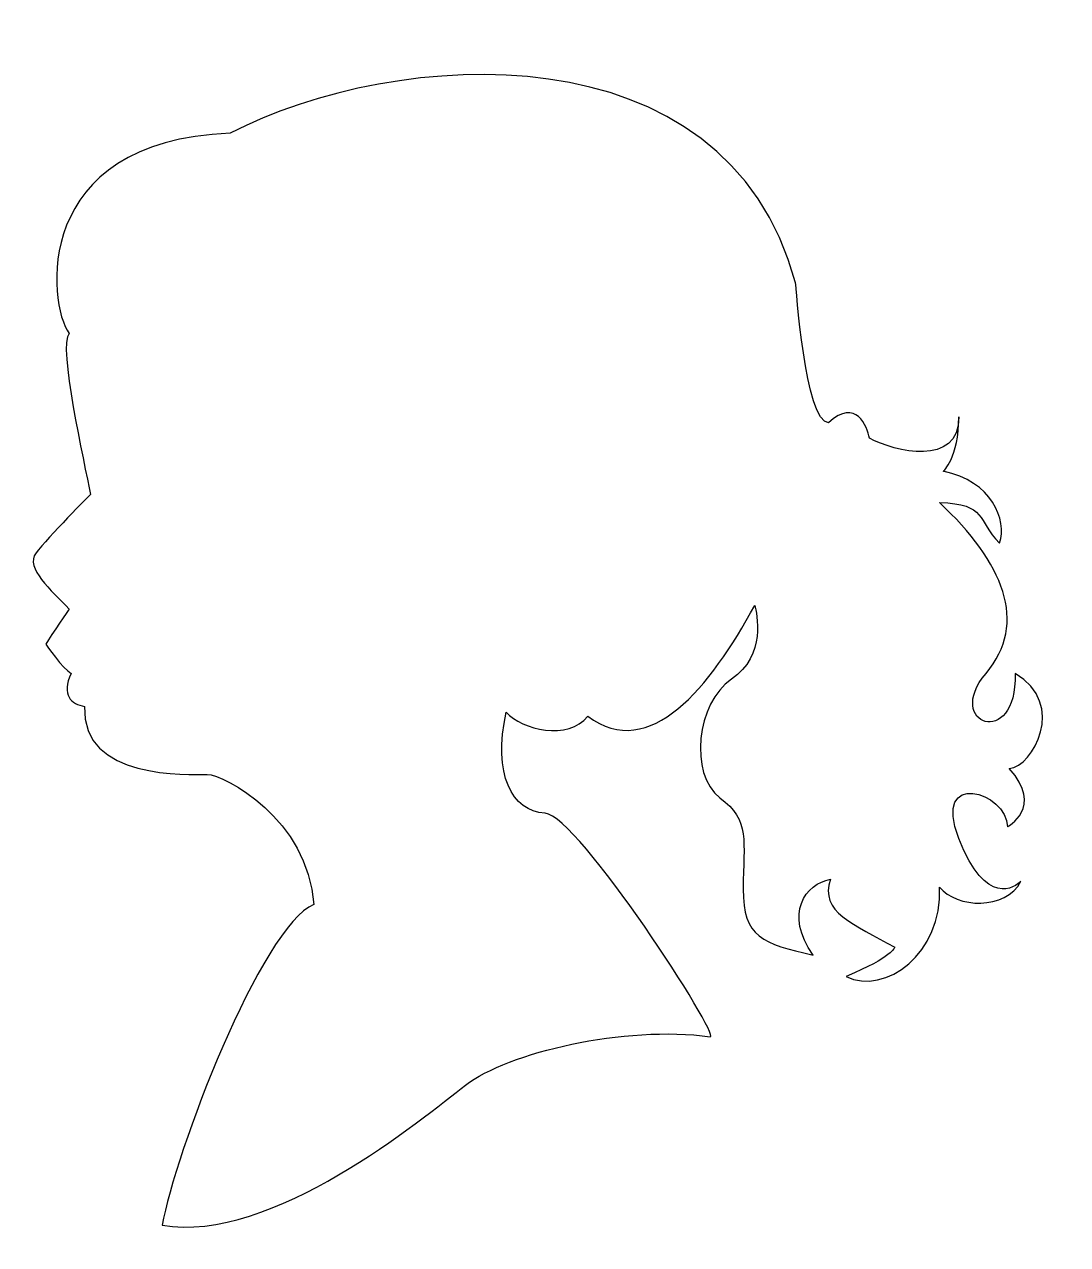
# Model space of a CAD drawing. Header units: centimetres. Extents: x -6.5 to 6.7, y -7.5 to 7.9.
import ezdxf

# ---------------------------------------------------------------- set-up
doc = ezdxf.new("R2010")
doc.units = ezdxf.units.CM
doc.header["$MEASUREMENT"] = 0
doc.layers.add('Camada 1', color=7, linetype='Continuous')

msp = doc.modelspace()

# ---------------------------------------------------------------- linework, layer by layer
at = {"layer": 'Camada 1'}
msp.add_open_spline([(2.16597, -4.85031), (1.09139, -4.70373), (-0.37414, -5.0456), (-0.91148, -5.46084), (-0.91148, -5.46084), (-1.44882, -5.87608), (-3.35385, -7.46368), (-4.72164, -7.21945), (-4.72164, -7.21945), (-4.57509, -6.34016), (-3.47603, -3.45811), (-2.81656, -3.18942), (-2.81656, -3.18942), (-2.88985, -2.11476), (-3.94006, -1.55302), (-4.1599, -1.55302), (-4.1599, -1.55302), (-4.37972, -1.55302), (-5.74745, -1.62623), (-5.69861, -0.6981), (-5.69861, -0.6981), (-5.86958, -0.67371), (-5.99172, -0.55171), (-5.86958, -0.28297), (-5.86958, -0.28297), (-5.96726, -0.23407), (-6.18708, 0.0834), (-6.18708, 0.0834), (-6.18708, 0.0834), (-6.11379, 0.20553), (-5.894, 0.52308), (-5.894, 0.52308), (-5.894, 0.52308), (-6.11379, 0.76729), (-6.45574, 1.03592), (-6.30921, 1.23137), (-6.30921, 1.23137), (-6.16268, 1.42679), (-5.62534, 1.96413), (-5.62534, 1.96413), (-5.62534, 1.96413), (-5.6986, 2.35489), (-6.04058, 3.84481), (-5.894, 3.99134), (-5.894, 3.99134), (-6.16271, 4.35766), (-6.38248, 6.40932), (-3.86679, 6.507), (-3.86679, 6.507), (-1.79074, 7.58168), (2.36134, 7.87474), (3.24061, 4.62632), (3.24061, 4.62632), (3.24061, 4.62632), (3.36279, 2.86779), (3.65585, 2.86779), (3.65585, 2.86779), (3.99782, 3.18529), (4.1444, 2.81889), (4.1688, 2.67237), (4.1688, 2.67237), (4.48627, 2.50145), (5.29227, 2.30597), (5.29227, 2.94103), (5.29227, 2.94103), (5.29227, 2.42814), (5.09688, 2.25716), (5.09688, 2.25716), (5.09688, 2.25716), (5.70751, 2.13503), (5.90291, 1.64653), (5.8052, 1.35348), (5.8052, 1.35348), (5.51212, 1.64659), (5.6587, 1.84193), (5.04809, 1.86637), (5.04809, 1.86637), (5.85409, 1.10926), (6.17156, 0.35205), (5.6342, -0.28297), (5.6342, -0.28297), (5.09686, -0.918), (6.02499, -1.25994), (6.00057, -0.28297), (6.00057, -0.28297), (6.6601, -0.67373), (6.22036, -1.45534), (5.92728, -1.47971), (5.92728, -1.47971), (6.36691, -1.96816), (5.90289, -2.21242), (5.90289, -2.21242), (5.90289, -2.21242), (5.90289, -1.77279), (4.95028, -1.47971), (5.29226, -2.359), (5.29226, -2.359), (5.63421, -3.23829), (6.00058, -2.96961), (6.07387, -2.89634), (6.07387, -2.89634), (5.87848, -3.26271), (5.26795, -3.23831), (5.04808, -2.96963), (5.04808, -2.96963), (5.09687, -3.80005), (4.36424, -4.33737), (3.87568, -4.0931), (3.87568, -4.0931), (4.46181, -3.84886), (4.48623, -3.72676), (4.48623, -3.72676), (4.48623, -3.72676), (3.97336, -3.43368), (3.53365, -3.28721), (3.68023, -2.87194), (3.68023, -2.87194), (3.36276, -2.92073), (3.0941, -3.31149), (3.46044, -3.82441), (3.46044, -3.82441), (2.82541, -3.67794), (2.58115, -3.60462), (2.58115, -2.99402), (2.58115, -2.99402), (2.58115, -2.38339), (2.67891, -2.13912), (2.28807, -1.84605), (2.28807, -1.84605), (1.89725, -1.553), (1.99494, -0.64931), (2.43457, -0.35621), (2.43457, -0.35621), (2.8742, -0.06316), (2.7522, 0.47429), (2.72773, 0.57197), (2.72773, 0.57197), (2.16591, -0.4539), (1.40878, -1.40648), (0.62718, -0.82027), (0.62718, -0.82027), (0.383, -1.13774), (-0.20321, -0.99116), (-0.39861, -0.77137), (-0.39861, -0.77137), (-0.56958, -1.55298), (-0.3254, -2.01692), (0.08984, -2.04142), (0.08984, -2.04142), (0.50516, -2.06595), (2.31321, -4.8704), (2.16597, -4.85031)], degree=3, knots=[0, 0, 0, 0, 0.02564103, 0.02564103, 0.02564103, 0.02564103, 0.05128205, 0.05128205, 0.05128205, 0.05128205, 0.07692308, 0.07692308, 0.07692308, 0.07692308, 0.1025641, 0.1025641, 0.1025641, 0.1025641, 0.12820513, 0.12820513, 0.12820513, 0.12820513, 0.15384615, 0.15384615, 0.15384615, 0.15384615, 0.17948718, 0.17948718, 0.17948718, 0.17948718, 0.20512821, 0.20512821, 0.20512821, 0.20512821, 0.23076923, 0.23076923, 0.23076923, 0.23076923, 0.25641026, 0.25641026, 0.25641026, 0.25641026, 0.28205128, 0.28205128, 0.28205128, 0.28205128, 0.30769231, 0.30769231, 0.30769231, 0.30769231, 0.33333333, 0.33333333, 0.33333333, 0.33333333, 0.35897436, 0.35897436, 0.35897436, 0.35897436, 0.38461538, 0.38461538, 0.38461538, 0.38461538, 0.41025641, 0.41025641, 0.41025641, 0.41025641, 0.43589744, 0.43589744, 0.43589744, 0.43589744, 0.46153846, 0.46153846, 0.46153846, 0.46153846, 0.48717949, 0.48717949, 0.48717949, 0.48717949, 0.51282051, 0.51282051, 0.51282051, 0.51282051, 0.53846154, 0.53846154, 0.53846154, 0.53846154, 0.56410256, 0.56410256, 0.56410256, 0.56410256, 0.58974359, 0.58974359, 0.58974359, 0.58974359, 0.61538462, 0.61538462, 0.61538462, 0.61538462, 0.64102564, 0.64102564, 0.64102564, 0.64102564, 0.66666667, 0.66666667, 0.66666667, 0.66666667, 0.69230769, 0.69230769, 0.69230769, 0.69230769, 0.71794872, 0.71794872, 0.71794872, 0.71794872, 0.74358974, 0.74358974, 0.74358974, 0.74358974, 0.76923077, 0.76923077, 0.76923077, 0.76923077, 0.79487179, 0.79487179, 0.79487179, 0.79487179, 0.82051282, 0.82051282, 0.82051282, 0.82051282, 0.84615385, 0.84615385, 0.84615385, 0.84615385, 0.87179487, 0.87179487, 0.87179487, 0.87179487, 0.8974359, 0.8974359, 0.8974359, 0.8974359, 0.92307692, 0.92307692, 0.92307692, 0.92307692, 0.94871795, 0.94871795, 0.94871795, 0.94871795, 1, 1, 1, 1], dxfattribs=at)

doc.saveas('drawing.dxf')
